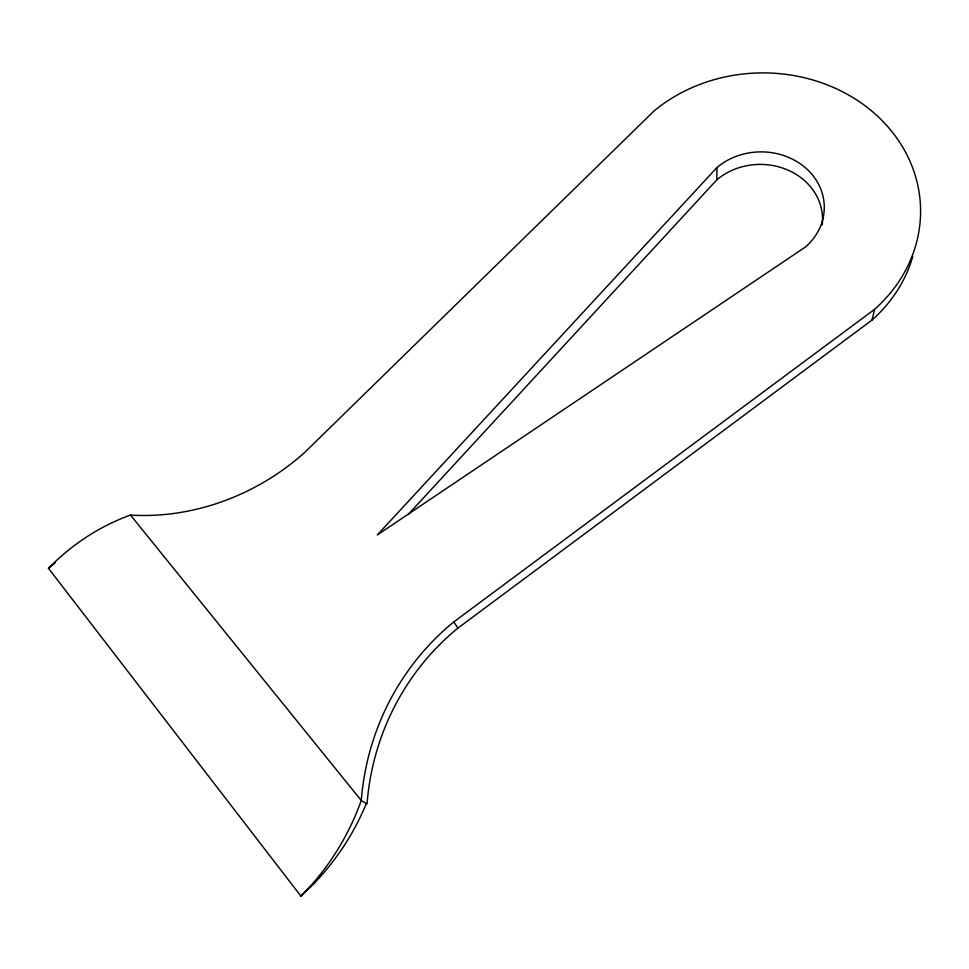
<?xml version="1.0" encoding="UTF-8"?>
<svg xmlns="http://www.w3.org/2000/svg" width="969" height="969" viewBox="0 0 969 969"><rect width="100%" height="100%" fill="white"/><g stroke="black" fill="none" stroke-linecap="round" stroke-linejoin="round"><path stroke-width="1.45" d="M408.119 514.575L716.83 179.834L716.951 167.528A63.433 55.669 -0.9 0 1 806.341 168.582A63.433 55.669 -0.9 0 1 805.372 247.047L377.28 534.973L716.951 167.528M130.5 515.084L361.255 800.491L367.057 803.943A250.947 243.607 84.7 0 1 457.901 628.13L872.052 320.036L874.607 309.305A158.189 138.882 -0.8 0 0 875.794 114.56A158.189 138.882 -0.8 0 0 654.051 110.95L304.678 452.462A215.59 185.188 -31.7 0 1 130.5 515.084A237.175 206.809 -77.9 0 0 48.474 568.331M366.343 803.519A229.459 205.355 -53.7 0 1 314.671 882.795L300.911 896.107L48.45 568.306A229.459 205.355 -53.7 0 1 55.233 562.916M300.911 896.107L314.671 882.795M300.887 896.083A235.758 205.149 -77 0 0 361.28 800.503A255.101 247.81 85.2 0 1 453.795 621.916L874.607 309.305M453.795 621.916L457.901 628.13M912.774 256.361A155.827 137.235 -0.7 0 1 872.052 320.036M716.83 179.834A62.488 55.015 -0.7 0 1 787.591 169.95A62.488 55.015 -0.7 0 1 822.221 225.026"/></g></svg>
